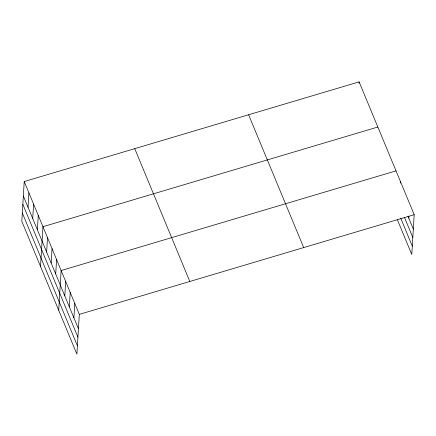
<?xml version="1.0" encoding="UTF-8"?>
<svg xmlns="http://www.w3.org/2000/svg" width="436" height="436" viewBox="0 0 436 436"><rect width="100%" height="100%" fill="white"/><g stroke="black" fill="none" stroke-linecap="round" stroke-linejoin="round"><path stroke-width="0.65" d="M24.231 181.545L21.8 221.303L76.883 354.13L79.314 314.367L24.231 181.545L359.117 81.87L414.2 214.697L411.769 254.455L397.376 219.755M28.035 207.236L28.912 192.837M32.716 218.529L33.594 204.124M37.398 229.821L38.275 215.417M40.526 266.467L42.962 226.704L377.843 127.029M46.625 252.068L47.502 237.664M51.17 263.022L52.048 248.624M55.71 273.982L56.593 259.578M58.707 310.296L61.138 270.538L396.024 170.863M64.801 295.897L65.683 281.498M69.346 306.857L70.229 292.452M73.891 317.817L74.769 303.412M359.035 83.178L359.117 81.87M400.488 183.131L400.57 181.823M408.777 218.142L408.897 216.174M79.314 314.367L414.2 214.697M408.02 216.31L413.317 229.096M404.477 217.373L412.805 237.467M400.668 218.082L412.282 246.084M248.607 114.766L303.69 247.588M134.746 148.654L189.829 281.476M23.353 195.949L78.436 328.771M22.841 204.315L77.924 337.142M22.312 212.937L77.395 345.759"/></g></svg>
